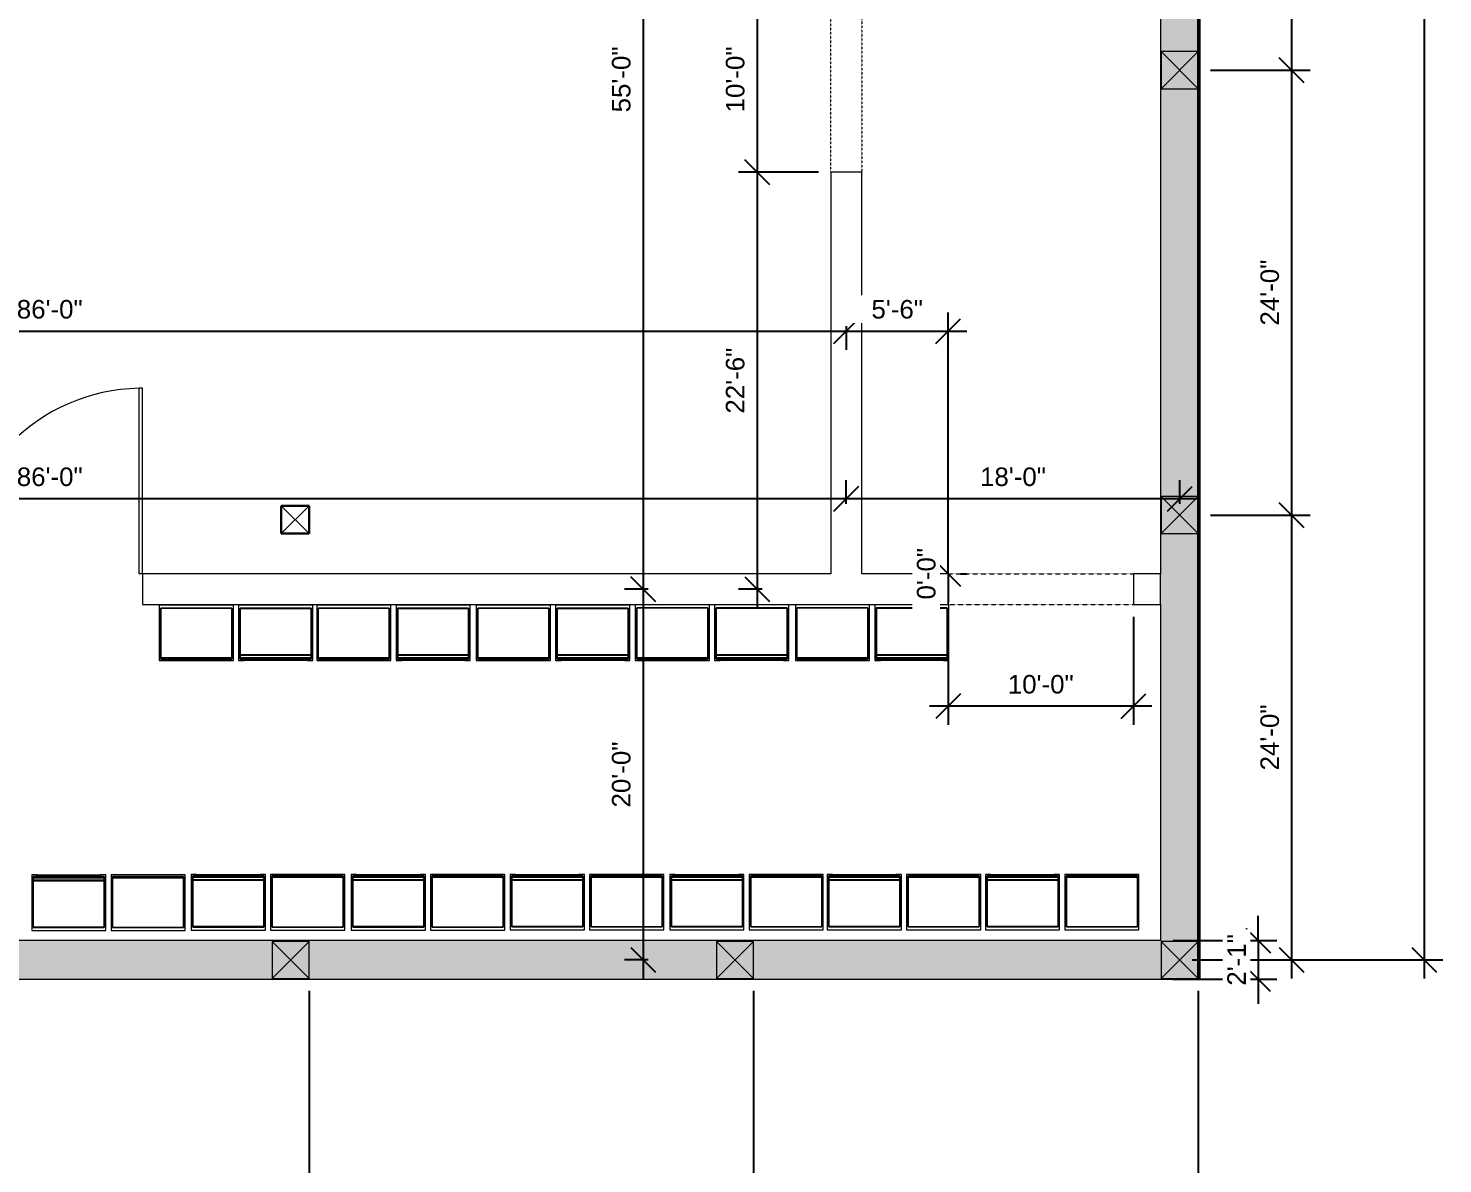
# Model space of a CAD drawing. Header units: inches. Extents: x 1913 to 24953, y -2945 to 1064.
# Drawn here: x 11370 to 12286, y -1563 to -828 of the extents above; entities that cross this region are included whole.
import ezdxf

# ---------------------------------------------------------------- set-up
doc = ezdxf.new("R2010")
doc.units = ezdxf.units.IN
doc.header["$MEASUREMENT"] = 0
doc.linetypes.add('Hidden 1_8_', pattern=[0.1875, 0.125, -0.0625])
for name, color, linetype, lineweight in [('A-ANNO-DIMS', 211, 'Continuous', 9), ('A-COLS', 52, 'Continuous', 9), ('A-DETL-HDLN', 90, 'Hidden 1_8_', 9), ('A-DOOR', 31, 'Continuous', 13), ('A-GENM', 13, 'Continuous', 9), ('A-WALL', 113, 'Continuous', 13), ('A-WALL-PATT', 111, 'Continuous', 50)]:
    doc.layers.add(name, color=color, linetype=linetype, lineweight=lineweight)
doc.styles.add('Arial', font='arial.ttf', dxfattribs={"height": 12})
doc.dimstyles.new('Linear_-_3_32__Arial', dxfattribs={"dimscale": 12, "dimtxt": 12.243113, "dimasz": 1.333333, "dimexe": 1, "dimexo": 0.666667, "dimgap": 0.666667, "dimtad": 1, "dimdec": 5, "dimrnd": 0.03125, "dimzin": 1, "dimdsep": 46, "dimlunit": 4, "dimtxsty": 'Arial', "dimblk1": 'OBLIQUE', "dimblk2": 'OBLIQUE', "dimsah": 1, "dimcen": 0.09, "dimdle": 1, "dimazin": 0, "dimtfac": 1, "dimtdec": 4, "dimtix": 1, "dimtmove": 0, "dimatfit": 3, "dimfxl": 1, "dimtvp": 1, "dimtfill": 1, "dimfrac": 2, "dimtolj": 1, "dimtzin": 0, "dimarcsym": 2})
pattern_1 = [(140, (10185.814, -571.127), (3.213, 36.72335), [3.84, -42.24]), (85, (10185.814, -571.127), (-38.51274, -7.1044), [3.072, -33.792]), (190.451, (10186.08, -568.067), (-35.29956, 29.62024), [3.263, -35.898]), (136.184, (10175.574, -571.127), (8.4752, 54.6425), [5.76, -63.36]), (186.636, (10176.28, -566.573), (-49.8752, 47.854), [4.895, -53.848]), (81.184, (10175.574, -571.127), (-49.8749, 47.8553), [4.608, -50.688]), (111, (10178.134, -566.007), (20.614, 30.56126), [3.84, -42.24]), (56, (10178.134, -566.007), (-37.1283, 12.4577), [3.072, -33.792]), (161.451, (10179.85, -563.46), (-16.5135, 43.02), [3.263, -35.898]), (127.5, (10185.814, -571.127), (-17.04428, 0.6228), [1.69, -31.693, 1.69, -32.614, -33.92]), (127.5, (10185.814, -571.127), (-17.04428, 0.6228), [-67.686, 1.69, -32.23]), (97.5, (10185.814, -571.127), (-20.19387, 13.4694), [1.69, -17.869, 1.69, -30.925, -12.928]), (97.5, (10185.814, -571.127), (-20.19387, 13.4694), [-52.173, 1.69, -11.238]), (57.5, (10185.814, -582.545), (1.15522, 27.33168), [1.69, -11.11, 1.69, -38.246, -52.992]), (57.5, (10185.814, -582.545), (1.15522, 27.33168), [-52.736, 1.69, -51.302]), (47.5, (10185.814, -587.665), (-5.12498, 29.85903), [1.69, -14.95, 1.69, -24.832, -37.632]), (47.5, (10185.814, -587.665), (-5.12498, 29.85903), [-43.162, 1.69, -35.942])]

# ---------------------------------------------------------------- blocks, each defined once
blk = doc.blocks.new('Rectangular Column - 18_ x 18_-395545-FloorPlan')
at = {"layer": 'A-COLS'}
for p, q in [((-9, 9), (-9, 9)), ((9, 9), (9, 9)), ((-9, -9), (-9, -9)), ((9, -9), (9, -9))]:
    blk.add_line(p, q, dxfattribs=at)
at = {"layer": 'A-COLS', "lineweight": 30}
for p, q in [((9, 9), (-9, 9)), ((-9, 9), (-9, -9)), ((9, -9), (9, 9)), ((-9, -9), (9, -9))]:
    blk.add_line(p, q, dxfattribs=at)
blk = doc.blocks.new('Food_cooler_17348 - Food_cooler_17348-428842-FloorPlan')
at = {"layer": 'A-GENM', "lineweight": 20}
for p, q in [((-27.4, 18), (-75.4, 18)), ((-75.4, 18), (-75.4, -18)), ((-74.4, 16.07), (-28.4, 16.07)), ((-74.4, -17), (-74.4, 16.07)), ((-28.4, 16.07), (-28.4, -17)), ((-27.4, -18), (-27.4, 18)), ((24, 18), (-24, 18)), ((-24, 18), (-24, -18)), ((23, 16.07), (-23, 16.07)), ((-23, 16.07), (-23, -17)), ((-23, -17), (-23, 16.07)), ((-23, 16.07), (23, 16.07)), ((-22.75, -17), (-22.75, 15.82)), ((-22.75, 15.82), (22.75, 15.82)), ((22.75, 15.82), (22.75, -17)), ((23, -17), (23, 16.07)), ((23, 16.07), (23, -17)), ((24, -18), (24, 18)), ((-75.4, -18), (-27.4, -18)), ((-28.4, -17), (-74.4, -17)), ((-24, -18), (-20.37, -18)), ((-23, -17), (-22.75, -17)), ((-20.37, -17), (-23, -17)), ((-20.37, -18), (-20.37, -17)), ((23, -17), (20.63, -17)), ((20.63, -17), (20.63, -18)), ((20.63, -18), (24, -18)), ((22.75, -17), (23, -17))]:
    blk.add_line(p, q, dxfattribs=at)
at = {"layer": 'A-GENM'}
for p, q in [((-75.4, 18), (-75.4, 18)), ((-27.4, 18), (-75.4, 18)), ((-75.4, 18), (-75.4, -16)), ((-75.4, 18), (-75.4, 18)), ((-28.4, 16.07), (-74.4, 16.07)), ((-74.4, 16.07), (-74.4, -17)), ((-74.4, 16.07), (-74.4, 16.07)), ((-28.4, -17), (-28.4, 16.07)), ((-28.4, 16.07), (-28.4, 16.07)), ((-27.4, 18), (-27.4, 18)), ((-27.4, -16), (-27.4, 18)), ((-27.4, 18), (-27.4, 18)), ((-24, 18), (-24, 18)), ((24, 18), (-24, 18)), ((-24, 18), (-24, -16)), ((-24, 18), (-24, 18)), ((-23, 16.07), (-23, 16.07)), ((-23, -17), (-23, 16.07)), ((-23, 16.07), (-23, 16.07)), ((-23, 16.07), (23, 16.07)), ((23, 16.07), (-23, 16.07)), ((-23, 16.07), (-23, -17)), ((-23, 16.07), (-23, 16.07)), ((-23, -14.04), (-23, 15.82)), ((-23, 15.82), (-23, 15.82)), ((-23, 15.82), (23, 15.82)), ((-22.75, 15.82), (-22.75, 15.82)), ((22.75, 15.82), (22.75, 15.82)), ((23, 16.07), (23, 16.07)), ((23, 16.07), (23, 16.07)), ((23, 16.07), (23, -17)), ((23, -17), (23, 16.07)), ((23, 16.07), (23, 16.07)), ((23, 15.82), (23, 15.82)), ((23, 15.82), (23, -14.04)), ((24, 18), (24, 18)), ((24, -16), (24, 18)), ((24, 18), (24, 18)), ((-75.4, -16), (-27.4, -16)), ((-75.4, -16), (-75.4, -16)), ((-75.4, -18), (-75.4, -18)), ((-74.4, -17), (-28.4, -17)), ((-74.4, -17), (-74.4, -17)), ((-28.4, -17), (-28.4, -17)), ((-27.4, -16), (-27.4, -16)), ((-27.4, -18), (-27.4, -18)), ((-24, -16), (24, -16)), ((-24, -16), (-24, -16)), ((-24, -18), (-24, -18)), ((-23, -14.54), (-23, -14.04)), ((-23, -14.04), (-23, -14.04)), ((-23, -14.04), (23, -14.04)), ((-23, -14.04), (23, -14.04)), ((-23, -14.54), (-23, -14.54)), ((-23, -14.54), (-23, -14.54)), ((-23, -14.54), (23, -14.54)), ((-23, -14.54), (23, -14.54)), ((-23, -17), (-23, -17)), ((-23, -17), (-23, -17)), ((23, -17), (-23, -17)), ((-23, -17), (23, -17)), ((-23, -17), (-23, -17)), ((-22.75, -17), (-22.75, -17)), ((-20.37, -17), (-20.37, -18)), ((-20.37, -17), (-20.37, -17)), ((-20.37, -17), (20.63, -17)), ((20.63, -18), (-20.37, -18)), ((-20.37, -18), (-20.37, -18)), ((20.63, -18), (20.63, -17)), ((20.63, -17), (20.63, -17)), ((20.63, -18), (20.63, -18)), ((22.75, -17), (22.75, -17)), ((23, -14.04), (23, -14.04)), ((23, -14.04), (23, -14.54)), ((23, -14.54), (23, -14.54)), ((23, -14.54), (23, -14.54)), ((23, -17), (23, -17)), ((23, -17), (23, -17)), ((23, -17), (23, -17)), ((24, -16), (24, -16)), ((24, -18), (24, -18))]:
    blk.add_line(p, q, dxfattribs=at)
blk = doc.blocks.new('Single-Flush - 10__ x10_-431337-FloorPlan')
at = {"layer": 'A-DOOR', "lineweight": 20}
for p, q in [((58, 10), (58, 130.05)), ((60, 130.05), (58, 130.05)), ((60, 10), (60, 130.05)), ((60, 10), (58, 10))]:
    blk.add_line(p, q, dxfattribs=at)
at = {"layer": 'A-DOOR', "lineweight": 9}
blk.add_arc((60, 10), 120.07, 90.95444, 180, dxfattribs=at)
blk = doc.blocks.new('_Oblique')
at = {"color": 0, "linetype": 'ByBlock', "lineweight": -2}
blk.add_line((-0.5, -0.5), (0.5, 0.5), dxfattribs=at)
blk = doc.blocks.new('*D204')
at = {"layer": 'A-ANNO-DIMS', "color": 0, "lineweight": -2, "transparency": 16777216}
for p, q in [((11767.88, -519.53), (11767.88, -1203.53)), ((11893.35, -531.53), (11755.88, -531.53)), ((11771.19, -1191.53), (11755.88, -1191.53))]:
    blk.add_line(p, q, dxfattribs=at)
at = {"layer": 'Defpoints', "color": 0, "transparency": 16777216}
for p in [(11901.35, -531.53), (11767.88, -1191.53), (11779.19, -1191.53)]:
    blk.add_point(p, dxfattribs=at)
at = {"layer": 'A-ANNO-DIMS', "color": 0, "lineweight": -2, "transparency": 16777216, "xscale": 16, "yscale": 16, "zscale": 16}
for p, rotation in [((11767.88, -531.53), 90), ((11767.88, -1191.53), 270)]:
    blk.add_blockref('_Oblique', p, dxfattribs=dict(at, rotation=rotation))
at = {"layer": 'A-ANNO-DIMS', "color": 0, "lineweight": 0, "transparency": 16777216, "insert": (11753.75, -861.53), "char_height": 12, "width": 62.3834, "attachment_point": 5, "rotation": 90, "style": 'Arial', "bg_fill": 3, "box_fill_scale": 1.25, "bg_fill_color": 256, "bg_fill_true_color": 13158600, "bg_fill_transparency": 0}
blk.add_mtext('\\A1;55\'-0"', dxfattribs=at)
blk = doc.blocks.new('*D205')
at = {"layer": 'A-ANNO-DIMS', "color": 0, "lineweight": -2, "transparency": 16777216}
for p, q in [((11767.88, -1179.53), (11767.88, -1443.53)), ((11771.19, -1191.53), (11755.88, -1191.53)), ((11771.19, -1431.53), (11755.88, -1431.53))]:
    blk.add_line(p, q, dxfattribs=at)
at = {"layer": 'Defpoints', "color": 0, "transparency": 16777216}
for p in [(11779.19, -1191.53), (11767.88, -1431.53), (11779.19, -1431.53)]:
    blk.add_point(p, dxfattribs=at)
at = {"layer": 'A-ANNO-DIMS', "color": 0, "lineweight": -2, "transparency": 16777216, "xscale": 16, "yscale": 16, "zscale": 16}
for p, rotation in [((11767.88, -1191.53), 90), ((11767.88, -1431.53), 270)]:
    blk.add_blockref('_Oblique', p, dxfattribs=dict(at, rotation=rotation))
at = {"layer": 'A-ANNO-DIMS', "color": 0, "lineweight": 0, "transparency": 16777216, "insert": (11753.75, -1311.53), "char_height": 12, "width": 62.3834, "attachment_point": 5, "rotation": 90, "style": 'Arial', "bg_fill": 3, "box_fill_scale": 1.25, "bg_fill_color": 256, "bg_fill_true_color": 13158600, "bg_fill_transparency": 0}
blk.add_mtext('\\A1;20\'-0"', dxfattribs=at)
blk = doc.blocks.new('*D206')
at = {"layer": 'A-ANNO-DIMS', "color": 0, "lineweight": -2, "transparency": 16777216}
for p, q in [((12273.85, 308.47), (12273.85, -1443.53)), ((12104.92, 296.47), (12285.85, 296.47)), ((12123.46, -1431.53), (12285.85, -1431.53))]:
    blk.add_line(p, q, dxfattribs=at)
at = {"layer": 'Defpoints', "color": 0, "transparency": 16777216}
for p in [(12096.92, 296.47), (12115.46, -1431.53), (12273.85, -1431.53)]:
    blk.add_point(p, dxfattribs=at)
at = {"layer": 'A-ANNO-DIMS', "color": 0, "lineweight": -2, "transparency": 16777216, "xscale": 16, "yscale": 16, "zscale": 16}
for p, rotation in [((12273.85, 296.47), 90), ((12273.85, -1431.53), 270)]:
    blk.add_blockref('_Oblique', p, dxfattribs=dict(at, rotation=rotation))
at = {"layer": 'A-ANNO-DIMS', "color": 0, "lineweight": 0, "transparency": 16777216, "insert": (12259.72, -567.53), "char_height": 12, "width": 73.4587, "attachment_point": 5, "rotation": 90, "style": 'Arial', "bg_fill": 3, "box_fill_scale": 1.25, "bg_fill_color": 256, "bg_fill_true_color": 13158600, "bg_fill_transparency": 0}
blk.add_mtext('\\A1;144\'-0"', dxfattribs=at)
blk = doc.blocks.new('*D229')
at = {"layer": 'A-ANNO-DIMS', "color": 0, "lineweight": -2, "transparency": 16777216}
for p, q in [((11841.67, -789.53), (11841.67, -933.53)), ((11881.46, -801.53), (11829.67, -801.53)), ((11881.46, -921.53), (11829.67, -921.53))]:
    blk.add_line(p, q, dxfattribs=at)
at = {"layer": 'Defpoints', "color": 0, "transparency": 16777216}
for p in [(11889.46, -801.53), (11841.67, -921.53), (11889.46, -921.53)]:
    blk.add_point(p, dxfattribs=at)
at = {"layer": 'A-ANNO-DIMS', "color": 0, "lineweight": -2, "transparency": 16777216, "xscale": 16, "yscale": 16, "zscale": 16}
for p, rotation in [((11841.67, -801.53), 90), ((11841.67, -921.53), 270)]:
    blk.add_blockref('_Oblique', p, dxfattribs=dict(at, rotation=rotation))
at = {"layer": 'A-ANNO-DIMS', "color": 0, "lineweight": 0, "transparency": 16777216, "insert": (11827.55, -861.53), "char_height": 12, "width": 62.3834, "attachment_point": 5, "rotation": 90, "style": 'Arial', "bg_fill": 3, "box_fill_scale": 1.25, "bg_fill_color": 256, "bg_fill_true_color": 13158600, "bg_fill_transparency": 0}
blk.add_mtext('\\A1;10\'-0"', dxfattribs=at)
blk = doc.blocks.new('*D230')
at = {"layer": 'A-ANNO-DIMS', "color": 0, "lineweight": -2, "transparency": 16777216}
for p, q in [((11841.67, -909.53), (11841.67, -1203.53)), ((11881.46, -921.53), (11829.67, -921.53)), ((11844.99, -1191.53), (11829.67, -1191.53))]:
    blk.add_line(p, q, dxfattribs=at)
at = {"layer": 'Defpoints', "color": 0, "transparency": 16777216}
for p in [(11889.46, -921.53), (11841.67, -1191.53), (11852.99, -1191.53)]:
    blk.add_point(p, dxfattribs=at)
at = {"layer": 'A-ANNO-DIMS', "color": 0, "lineweight": -2, "transparency": 16777216, "xscale": 16, "yscale": 16, "zscale": 16}
for p, rotation in [((11841.67, -921.53), 90), ((11841.67, -1191.53), 270)]:
    blk.add_blockref('_Oblique', p, dxfattribs=dict(at, rotation=rotation))
at = {"layer": 'A-ANNO-DIMS', "color": 0, "lineweight": 0, "transparency": 16777216, "insert": (11827.55, -1056.53), "char_height": 12, "width": 62.3834, "attachment_point": 5, "rotation": 90, "style": 'Arial', "bg_fill": 3, "box_fill_scale": 1.25, "bg_fill_color": 256, "bg_fill_true_color": 13158600, "bg_fill_transparency": 0}
blk.add_mtext('\\A1;22\'-6"', dxfattribs=at)
blk = doc.blocks.new('*D239')
at = {"layer": 'A-ANNO-DIMS', "color": 0, "lineweight": -2, "transparency": 16777216}
for p, q in [((10867.46, -1136.28), (10867.46, -1120.96)), ((11899.46, -1136.28), (11899.46, -1120.96)), ((11911.46, -1132.96), (10855.46, -1132.96))]:
    blk.add_line(p, q, dxfattribs=at)
at = {"layer": 'Defpoints', "color": 0, "transparency": 16777216}
for p in [(10867.46, -1132.96), (10867.46, -1144.28), (11899.46, -1144.28)]:
    blk.add_point(p, dxfattribs=at)
at = {"layer": 'A-ANNO-DIMS', "color": 0, "lineweight": -2, "transparency": 16777216, "xscale": 16, "yscale": 16, "zscale": 16, "rotation": 180}
blk.add_blockref('_Oblique', (10867.46, -1132.96), dxfattribs=at)
at = {"layer": 'A-ANNO-DIMS', "color": 0, "lineweight": -2, "transparency": 16777216, "xscale": 16, "yscale": 16, "zscale": 16}
blk.add_blockref('_Oblique', (11899.46, -1132.96), dxfattribs=at)
at = {"layer": 'A-ANNO-DIMS', "color": 0, "lineweight": 0, "transparency": 16777216, "insert": (11383.46, -1118.84), "char_height": 12, "width": 62.3834, "attachment_point": 5, "style": 'Arial', "bg_fill": 3, "box_fill_scale": 1.25, "bg_fill_color": 256, "bg_fill_true_color": 13158600, "bg_fill_transparency": 0}
blk.add_mtext('\\A1;86\'-0"', dxfattribs=at)
blk = doc.blocks.new('*D248')
at = {"layer": 'A-ANNO-DIMS', "color": 0, "lineweight": -2, "transparency": 16777216}
for p, q in [((12187.97, -555.53), (12187.97, -867.53)), ((12135.46, -567.53), (12199.97, -567.53)), ((12135.46, -855.53), (12199.97, -855.53))]:
    blk.add_line(p, q, dxfattribs=at)
at = {"layer": 'Defpoints', "color": 0, "transparency": 16777216}
for p in [(12127.46, -567.53), (12127.46, -855.53), (12187.97, -855.53)]:
    blk.add_point(p, dxfattribs=at)
at = {"layer": 'A-ANNO-DIMS', "color": 0, "lineweight": -2, "transparency": 16777216, "xscale": 16, "yscale": 16, "zscale": 16}
for p, rotation in [((12187.97, -567.53), 90), ((12187.97, -855.53), 270)]:
    blk.add_blockref('_Oblique', p, dxfattribs=dict(at, rotation=rotation))
at = {"layer": 'A-ANNO-DIMS', "color": 0, "lineweight": 0, "transparency": 16777216, "insert": (12173.85, -711.53), "char_height": 12, "width": 62.3834, "attachment_point": 5, "rotation": 90, "style": 'Arial', "bg_fill": 3, "box_fill_scale": 1.25, "bg_fill_color": 256, "bg_fill_true_color": 13158600, "bg_fill_transparency": 0}
blk.add_mtext('\\A1;24\'-0"', dxfattribs=at)
blk = doc.blocks.new('*D249')
at = {"layer": 'A-ANNO-DIMS', "color": 0, "lineweight": -2, "transparency": 16777216}
for p, q in [((12187.97, -843.53), (12187.97, -1155.53)), ((12135.46, -855.53), (12199.97, -855.53)), ((12135.46, -1143.53), (12199.97, -1143.53))]:
    blk.add_line(p, q, dxfattribs=at)
at = {"layer": 'Defpoints', "color": 0, "transparency": 16777216}
for p in [(12127.46, -855.53), (12127.46, -1143.53), (12187.97, -1143.53)]:
    blk.add_point(p, dxfattribs=at)
at = {"layer": 'A-ANNO-DIMS', "color": 0, "lineweight": -2, "transparency": 16777216, "xscale": 16, "yscale": 16, "zscale": 16}
for p, rotation in [((12187.97, -855.53), 90), ((12187.97, -1143.53), 270)]:
    blk.add_blockref('_Oblique', p, dxfattribs=dict(at, rotation=rotation))
at = {"layer": 'A-ANNO-DIMS', "color": 0, "lineweight": 0, "transparency": 16777216, "insert": (12173.85, -999.53), "char_height": 12, "width": 62.3834, "attachment_point": 5, "rotation": 90, "style": 'Arial', "bg_fill": 3, "box_fill_scale": 1.25, "bg_fill_color": 256, "bg_fill_true_color": 13158600, "bg_fill_transparency": 0}
blk.add_mtext('\\A1;24\'-0"', dxfattribs=at)
blk = doc.blocks.new('*D250')
at = {"layer": 'A-ANNO-DIMS', "color": 0, "lineweight": -2, "transparency": 16777216}
for p, q in [((12187.97, -1131.53), (12187.97, -1443.53)), ((12135.46, -1143.53), (12199.97, -1143.53)), ((12135.46, -1431.53), (12199.97, -1431.53))]:
    blk.add_line(p, q, dxfattribs=at)
at = {"layer": 'Defpoints', "color": 0, "transparency": 16777216}
for p in [(12127.46, -1143.53), (12127.46, -1431.53), (12187.97, -1431.53)]:
    blk.add_point(p, dxfattribs=at)
at = {"layer": 'A-ANNO-DIMS', "color": 0, "lineweight": -2, "transparency": 16777216, "xscale": 16, "yscale": 16, "zscale": 16}
for p, rotation in [((12187.97, -1143.53), 90), ((12187.97, -1431.53), 270)]:
    blk.add_blockref('_Oblique', p, dxfattribs=dict(at, rotation=rotation))
at = {"layer": 'A-ANNO-DIMS', "color": 0, "lineweight": 0, "transparency": 16777216, "insert": (12173.85, -1287.53), "char_height": 12, "width": 62.3834, "attachment_point": 5, "rotation": 90, "style": 'Arial', "bg_fill": 3, "box_fill_scale": 1.25, "bg_fill_color": 256, "bg_fill_true_color": 13158600, "bg_fill_transparency": 0}
blk.add_mtext('\\A1;24\'-0"', dxfattribs=at)
blk = doc.blocks.new('*D274')
at = {"layer": 'A-ANNO-DIMS', "color": 0, "lineweight": -2, "transparency": 16777216}
for p, q in [((11263.46, -1451.53), (11263.46, -1636.27)), ((11551.46, -1451.53), (11551.46, -1636.27)), ((11251.46, -1624.27), (11563.46, -1624.27))]:
    blk.add_line(p, q, dxfattribs=at)
at = {"layer": 'Defpoints', "color": 0, "transparency": 16777216}
for p in [(11263.46, -1443.53), (11551.46, -1443.53), (11551.46, -1624.27)]:
    blk.add_point(p, dxfattribs=at)
at = {"layer": 'A-ANNO-DIMS', "color": 0, "lineweight": -2, "transparency": 16777216, "xscale": 16, "yscale": 16, "zscale": 16, "rotation": 180}
blk.add_blockref('_Oblique', (11263.46, -1624.27), dxfattribs=at)
at = {"layer": 'A-ANNO-DIMS', "color": 0, "lineweight": -2, "transparency": 16777216, "xscale": 16, "yscale": 16, "zscale": 16}
blk.add_blockref('_Oblique', (11551.46, -1624.27), dxfattribs=at)
at = {"layer": 'A-ANNO-DIMS', "color": 0, "lineweight": 0, "transparency": 16777216, "insert": (11407.46, -1610.14), "char_height": 12, "width": 62.3834, "attachment_point": 5, "style": 'Arial', "bg_fill": 3, "box_fill_scale": 1.25, "bg_fill_color": 256, "bg_fill_true_color": 13158600, "bg_fill_transparency": 0}
blk.add_mtext('\\A1;24\'-0"', dxfattribs=at)
blk = doc.blocks.new('*D275')
at = {"layer": 'A-ANNO-DIMS', "color": 0, "lineweight": -2, "transparency": 16777216}
for p, q in [((11551.46, -1451.53), (11551.46, -1636.27)), ((11839.46, -1451.53), (11839.46, -1636.27)), ((11539.46, -1624.27), (11851.46, -1624.27))]:
    blk.add_line(p, q, dxfattribs=at)
at = {"layer": 'Defpoints', "color": 0, "transparency": 16777216}
for p in [(11551.46, -1443.53), (11839.46, -1443.53), (11839.46, -1624.27)]:
    blk.add_point(p, dxfattribs=at)
at = {"layer": 'A-ANNO-DIMS', "color": 0, "lineweight": -2, "transparency": 16777216, "xscale": 16, "yscale": 16, "zscale": 16, "rotation": 180}
blk.add_blockref('_Oblique', (11551.46, -1624.27), dxfattribs=at)
at = {"layer": 'A-ANNO-DIMS', "color": 0, "lineweight": -2, "transparency": 16777216, "xscale": 16, "yscale": 16, "zscale": 16}
blk.add_blockref('_Oblique', (11839.46, -1624.27), dxfattribs=at)
at = {"layer": 'A-ANNO-DIMS', "color": 0, "lineweight": 0, "transparency": 16777216, "insert": (11695.46, -1610.14), "char_height": 12, "width": 62.3834, "attachment_point": 5, "style": 'Arial', "bg_fill": 3, "box_fill_scale": 1.25, "bg_fill_color": 256, "bg_fill_true_color": 13158600, "bg_fill_transparency": 0}
blk.add_mtext('\\A1;24\'-0"', dxfattribs=at)
blk = doc.blocks.new('*D276')
at = {"layer": 'A-ANNO-DIMS', "color": 0, "lineweight": -2, "transparency": 16777216}
for p, q in [((11839.46, -1451.53), (11839.46, -1636.27)), ((12127.46, -1451.53), (12127.46, -1636.27)), ((11827.46, -1624.27), (12139.46, -1624.27))]:
    blk.add_line(p, q, dxfattribs=at)
at = {"layer": 'Defpoints', "color": 0, "transparency": 16777216}
for p in [(11839.46, -1443.53), (12127.46, -1443.53), (12127.46, -1624.27)]:
    blk.add_point(p, dxfattribs=at)
at = {"layer": 'A-ANNO-DIMS', "color": 0, "lineweight": -2, "transparency": 16777216, "xscale": 16, "yscale": 16, "zscale": 16, "rotation": 180}
blk.add_blockref('_Oblique', (11839.46, -1624.27), dxfattribs=at)
at = {"layer": 'A-ANNO-DIMS', "color": 0, "lineweight": -2, "transparency": 16777216, "xscale": 16, "yscale": 16, "zscale": 16}
blk.add_blockref('_Oblique', (12127.46, -1624.27), dxfattribs=at)
at = {"layer": 'A-ANNO-DIMS', "color": 0, "lineweight": 0, "transparency": 16777216, "insert": (11983.46, -1610.14), "char_height": 12, "width": 62.3834, "attachment_point": 5, "style": 'Arial', "bg_fill": 3, "box_fill_scale": 1.25, "bg_fill_color": 256, "bg_fill_true_color": 13158600, "bg_fill_transparency": 0}
blk.add_mtext('\\A1;24\'-0"', dxfattribs=at)
blk = doc.blocks.new('*D277')
at = {"layer": 'A-ANNO-DIMS', "color": 0, "lineweight": -2, "transparency": 16777216}
for p, q in [((11899.46, -1136.28), (11899.46, -1120.96)), ((12115.46, -1136.28), (12115.46, -1120.96)), ((12127.46, -1132.96), (11887.46, -1132.96))]:
    blk.add_line(p, q, dxfattribs=at)
at = {"layer": 'Defpoints', "color": 0, "transparency": 16777216}
for p in [(11899.46, -1132.96), (11899.46, -1144.28), (12115.46, -1144.28)]:
    blk.add_point(p, dxfattribs=at)
at = {"layer": 'A-ANNO-DIMS', "color": 0, "lineweight": -2, "transparency": 16777216, "xscale": 16, "yscale": 16, "zscale": 16, "rotation": 180}
blk.add_blockref('_Oblique', (11899.46, -1132.96), dxfattribs=at)
at = {"layer": 'A-ANNO-DIMS', "color": 0, "lineweight": -2, "transparency": 16777216, "xscale": 16, "yscale": 16, "zscale": 16}
blk.add_blockref('_Oblique', (12115.46, -1132.96), dxfattribs=at)
at = {"layer": 'A-ANNO-DIMS', "color": 0, "lineweight": 0, "transparency": 16777216, "insert": (12007.46, -1118.84), "char_height": 12, "width": 62.3834, "attachment_point": 5, "style": 'Arial', "bg_fill": 3, "box_fill_scale": 1.25, "bg_fill_color": 256, "bg_fill_true_color": 13158600, "bg_fill_transparency": 0}
blk.add_mtext('\\A1;18\'-0"', dxfattribs=at)
blk = doc.blocks.new('*D278')
at = {"layer": 'A-ANNO-DIMS', "color": 0, "lineweight": -2, "transparency": 16777216}
for p, q in [((10855.46, -1024.52), (11911.46, -1024.52)), ((10867.46, -1021.21), (10867.46, -1036.52)), ((11899.46, -1021.21), (11899.46, -1036.52))]:
    blk.add_line(p, q, dxfattribs=at)
at = {"layer": 'Defpoints', "color": 0, "transparency": 16777216}
for p in [(10867.46, -1013.21), (11899.46, -1013.21), (11899.46, -1024.52)]:
    blk.add_point(p, dxfattribs=at)
at = {"layer": 'A-ANNO-DIMS', "color": 0, "lineweight": -2, "transparency": 16777216, "xscale": 16, "yscale": 16, "zscale": 16, "rotation": 180}
blk.add_blockref('_Oblique', (10867.46, -1024.52), dxfattribs=at)
at = {"layer": 'A-ANNO-DIMS', "color": 0, "lineweight": -2, "transparency": 16777216, "xscale": 16, "yscale": 16, "zscale": 16}
blk.add_blockref('_Oblique', (11899.46, -1024.52), dxfattribs=at)
at = {"layer": 'A-ANNO-DIMS', "color": 0, "lineweight": 0, "transparency": 16777216, "insert": (11383.46, -1010.4), "char_height": 12, "width": 62.3834, "attachment_point": 5, "style": 'Arial', "bg_fill": 3, "box_fill_scale": 1.25, "bg_fill_color": 256, "bg_fill_true_color": 13158600, "bg_fill_transparency": 0}
blk.add_mtext('\\A1;86\'-0"', dxfattribs=at)
blk = doc.blocks.new('*D279')
at = {"layer": 'A-ANNO-DIMS', "color": 0, "lineweight": -2, "transparency": 16777216}
for p, q in [((11965.46, -1173.53), (11965.46, -1012.52)), ((11887.46, -1024.52), (11977.46, -1024.52)), ((11899.46, -1021.21), (11899.46, -1036.52))]:
    blk.add_line(p, q, dxfattribs=at)
at = {"layer": 'Defpoints', "color": 0, "transparency": 16777216}
for p in [(11965.46, -1024.52), (11965.46, -1181.53)]:
    blk.add_point(p, dxfattribs=at)
at = {"layer": 'A-ANNO-DIMS', "color": 0, "lineweight": -2, "transparency": 16777216, "xscale": 16, "yscale": 16, "zscale": 16, "rotation": 180}
blk.add_blockref('_Oblique', (11899.46, -1024.52), dxfattribs=at)
at = {"layer": 'A-ANNO-DIMS', "color": 0, "lineweight": -2, "transparency": 16777216, "xscale": 16, "yscale": 16, "zscale": 16}
blk.add_blockref('_Oblique', (11965.46, -1024.52), dxfattribs=at)
at = {"layer": 'A-ANNO-DIMS', "color": 0, "lineweight": 0, "transparency": 16777216, "insert": (11932.46, -1010.4), "char_height": 12, "width": 51.3081, "attachment_point": 5, "style": 'Arial', "bg_fill": 3, "box_fill_scale": 1.25, "bg_fill_color": 256, "bg_fill_true_color": 13158600, "bg_fill_transparency": 0}
blk.add_mtext('\\A1;5\'-6"', dxfattribs=at)
at = {"layer": 'Defpoints', "color": 0, "transparency": 16777216}
blk.add_point((11899.46, -1013.21), dxfattribs=at)
blk = doc.blocks.new('*D280')
at = {"layer": 'A-ANNO-DIMS', "color": 0, "lineweight": -2, "transparency": 16777216}
for p, q in [((11965.46, -1181.53), (11965.46, -1165.53)), ((11965.46, -1181.53), (11965.46, -1197.53)), ((11973.46, -1181.53), (11977.46, -1181.53)), ((11973.46, -1181.53), (11977.46, -1181.53))]:
    blk.add_line(p, q, dxfattribs=at)
at = {"layer": 'Defpoints', "color": 0, "transparency": 16777216}
blk.add_point((11965.46, -1181.53), dxfattribs=at)
blk.add_point((11965.46, -1181.53), dxfattribs=at)
blk.add_point((11965.46, -1181.53), dxfattribs=at)
at = {"layer": 'A-ANNO-DIMS', "color": 0, "lineweight": -2, "transparency": 16777216, "xscale": 16, "yscale": 16, "zscale": 16}
for rotation in [90, 270]:
    blk.add_blockref('_Oblique', (11965.46, -1181.53), dxfattribs=dict(at, rotation=rotation))
at = {"layer": 'A-ANNO-DIMS', "color": 0, "lineweight": 0, "transparency": 16777216, "insert": (11951.33, -1181.53), "char_height": 12, "width": 51.3081, "attachment_point": 5, "rotation": 90, "style": 'Arial', "bg_fill": 3, "box_fill_scale": 1.25, "bg_fill_color": 256, "bg_fill_true_color": 13158600, "bg_fill_transparency": 0}
blk.add_mtext('\\A1;0\'-0"', dxfattribs=at)
blk = doc.blocks.new('*D284')
at = {"layer": 'A-ANNO-DIMS', "color": 0, "lineweight": -2, "transparency": 16777216}
for p, q in [((11965.46, -1209.53), (11965.46, -1279.3)), ((12085.46, -1209.53), (12085.46, -1279.3)), ((12097.46, -1267.3), (11953.46, -1267.3))]:
    blk.add_line(p, q, dxfattribs=at)
at = {"layer": 'Defpoints', "color": 0, "transparency": 16777216}
for p in [(11965.46, -1201.53), (12085.46, -1201.53), (11965.46, -1267.3)]:
    blk.add_point(p, dxfattribs=at)
at = {"layer": 'A-ANNO-DIMS', "color": 0, "lineweight": -2, "transparency": 16777216, "xscale": 16, "yscale": 16, "zscale": 16, "rotation": 180}
blk.add_blockref('_Oblique', (11965.46, -1267.3), dxfattribs=at)
at = {"layer": 'A-ANNO-DIMS', "color": 0, "lineweight": -2, "transparency": 16777216, "xscale": 16, "yscale": 16, "zscale": 16}
blk.add_blockref('_Oblique', (12085.46, -1267.3), dxfattribs=at)
at = {"layer": 'A-ANNO-DIMS', "color": 0, "lineweight": 0, "transparency": 16777216, "insert": (12025.46, -1253.17), "char_height": 12, "width": 62.3834, "attachment_point": 5, "style": 'Arial', "bg_fill": 3, "box_fill_scale": 1.25, "bg_fill_color": 256, "bg_fill_true_color": 13158600, "bg_fill_transparency": 0}
blk.add_mtext('\\A1;10\'-0"', dxfattribs=at)
blk = doc.blocks.new('*D293')
at = {"layer": 'A-ANNO-DIMS', "color": 0, "lineweight": -2, "transparency": 16777216}
for p, q in [((12166.33, -1419.03), (12166.33, -1403.03)), ((12110.96, -1419.03), (12178.33, -1419.03)), ((12166.33, -1419.03), (12166.33, -1444.03)), ((12110.96, -1444.03), (12178.33, -1444.03)), ((12166.33, -1444.03), (12166.33, -1460.03))]:
    blk.add_line(p, q, dxfattribs=at)
at = {"layer": 'Defpoints', "color": 0, "transparency": 16777216}
for p in [(12102.96, -1419.03), (12102.96, -1444.03), (12166.33, -1444.03)]:
    blk.add_point(p, dxfattribs=at)
at = {"layer": 'A-ANNO-DIMS', "color": 0, "lineweight": -2, "transparency": 16777216, "xscale": 16, "yscale": 16, "zscale": 16}
for p, rotation in [((12166.33, -1419.03), 270), ((12166.33, -1444.03), 90)]:
    blk.add_blockref('_Oblique', p, dxfattribs=dict(at, rotation=rotation))
at = {"layer": 'A-ANNO-DIMS', "color": 0, "lineweight": 0, "transparency": 16777216, "insert": (12152.31, -1431.53), "char_height": 12, "attachment_point": 5, "rotation": 90, "style": 'Arial', "bg_fill": 3, "box_fill_scale": 1.25, "bg_fill_color": 256, "bg_fill_true_color": 13158600, "bg_fill_transparency": 0}
blk.add_mtext('\\A1;2\'-1"', dxfattribs=at)

msp = doc.modelspace()

# ---------------------------------------------------------------- hatches: boundary and pattern name
at = {"layer": 'A-WALL-PATT', "lineweight": 0}
h = msp.add_hatch(dxfattribs=at)
h.set_pattern_fill('FP_1', color=256, angle=90, style=0, pattern_type=2)
h.set_pattern_definition(pattern_1)
h.paths.add_polyline_path([(12102.961831, 308.974416), (12127.961831, 308.974416), (12127.961831, -1444.025584), (12102.961831, -1444.025584), (12102.961831, -1419.025584), (12102.961831, -1201.525584), (12102.961831, -1181.525584), (12102.961831, 283.974416)], flags=0)
h = msp.add_hatch(dxfattribs=at)
h.set_pattern_fill('FP_1', color=256, angle=90, style=0, pattern_type=2)
h.set_pattern_definition(pattern_1)
h.paths.add_polyline_path([(12102.961831, -1419.025584), (12102.961831, -1444.025584), (9798.961831, -1444.025584), (9798.961831, -1419.025584), (9823.961831, -1419.025584), (9938.461831, -1419.025584), (9948.461831, -1419.025584), (10082.461831, -1419.025584), (10092.461831, -1419.025584), (10370.461831, -1419.025584), (10380.461831, -1419.025584), (10502.461831, -1419.025584), (10512.461831, -1419.025584), (10634.461831, -1419.025584), (10644.461831, -1419.025584)], flags=0)

# ---------------------------------------------------------------- linework, layer by layer
at = {"layer": 'A-COLS', "lineweight": 0}
for p, q in [((12127.461831, -843.525584), (12103.461831, -843.525584)), ((12103.461831, -843.525584), (12103.461831, -867.525584)), ((12127.461831, -867.525584), (12127.461831, -843.525584)), ((12103.461831, -867.525584), (12127.461831, -867.525584)), ((12127.461831, -1131.525584), (12103.461831, -1131.525584)), ((12103.461831, -1131.525584), (12103.461831, -1155.525584)), ((12127.461831, -1155.525584), (12127.461831, -1131.525584)), ((12103.461831, -1155.525584), (12127.461831, -1155.525584)), ((11527.461831, -1419.525584), (11527.461831, -1443.525584)), ((11551.461831, -1419.525584), (11527.461831, -1419.525584)), ((11551.461831, -1443.525584), (11551.461831, -1419.525584)), ((11815.461831, -1419.525584), (11815.461831, -1443.525584)), ((11839.461831, -1419.525584), (11815.461831, -1419.525584)), ((11839.461831, -1443.525584), (11839.461831, -1419.525584)), ((12127.461831, -1419.525584), (12103.461831, -1419.525584)), ((12103.461831, -1419.525584), (12103.461831, -1443.525584)), ((12127.461831, -1443.525584), (12127.461831, -1419.525584)), ((11527.461831, -1443.525584), (11551.461831, -1443.525584)), ((11815.461831, -1443.525584), (11839.461831, -1443.525584)), ((12103.461831, -1443.525584), (12127.461831, -1443.525584))]:
    msp.add_line(p, q, dxfattribs=at)
at = {"layer": 'A-DETL-HDLN', "lineweight": 0, "ltscale": 0.3}
for p, q in [((11889.461831, -921.525584), (11889.461831, -801.525584)), ((11909.461831, -801.525584), (11909.461831, -921.525584))]:
    msp.add_line(p, q, dxfattribs=at)
at = {"layer": 'A-DETL-HDLN', "lineweight": 0}
for p, q in [((11909.461831, -921.525584), (11889.461831, -921.525584)), ((11965.91473, -1201.747755), (11965.91473, -1181.525584)), ((11965.91473, -1181.525584), (12085.461831, -1181.525584)), ((12085.461831, -1181.525584), (12085.461831, -1201.747755)), ((12085.461831, -1201.747755), (11965.91473, -1201.747755))]:
    msp.add_line(p, q, dxfattribs=at)
at = {"layer": 'A-WALL', "lineweight": 50}
msp.add_line((12127.961831, -1444.025584), (12127.961831, 1064.474416), dxfattribs=at)
at = {"layer": 'A-WALL', "lineweight": 0}
for p, q in [((12102.961831, 283.974416), (12102.961831, -1181.525584)), ((11909.461831, -921.525584), (11889.461831, -921.525584)), ((11889.461831, -921.525584), (11889.461831, -1181.525584)), ((11909.461831, -1181.525584), (11909.461831, -921.525584)), ((11889.461831, -1181.525584), (11443.461831, -1181.525584)), ((11443.461831, -1181.525584), (11443.461831, -1201.525584)), ((11965.461831, -1181.525584), (11909.461831, -1181.525584)), ((11965.461831, -1201.525584), (11965.461831, -1181.525584)), ((12102.961831, -1181.525584), (12085.461831, -1181.525584)), ((12085.461831, -1181.525584), (12085.461831, -1201.525584)), ((12102.961831, -1201.525584), (12102.961831, -1181.525584)), ((11443.461831, -1201.525584), (11965.461831, -1201.525584)), ((12085.461831, -1201.525584), (12102.961831, -1201.525584)), ((12102.961831, -1201.525584), (12102.961831, -1419.025584)), ((12102.961831, -1419.025584), (10644.461831, -1419.025584)), ((9798.961831, -1444.025584), (12127.961831, -1444.025584))]:
    msp.add_line(p, q, dxfattribs=at)

# ---------------------------------------------------------------- block references
at = {"layer": 'A-COLS', "lineweight": 0, "rotation": 270.0000000000002}
msp.add_blockref('Rectangular Column - 18_ x 18_-395545-FloorPlan', (11542.461831, -1146.525584), dxfattribs=at)
at = {"layer": 'A-DOOR', "lineweight": 0}
msp.add_blockref('Single-Flush - 10__ x10_-431337-FloorPlan', (11383.461831, -1191.525584), dxfattribs=at)
at = {"layer": 'A-GENM', "lineweight": 0}
for p in [(11529.815424, -1219.79732), (11631.815424, -1219.79732), (11735.201784, -1219.79732), (11838.201784, -1219.747755), (11941.91473, -1219.747755)]:
    msp.add_blockref('Food_cooler_17348 - Food_cooler_17348-428842-FloorPlan', p, dxfattribs=at)
at = {"layer": 'A-GENM', "lineweight": 0, "rotation": 180.0000000000002}
for p in [(11395.760933, -1394.525584), (11499.170351, -1394.198066), (11602.783991, -1394.198066), (11705.783991, -1394.148501), (11809.170351, -1394.148501), (11911.170351, -1394.148501), (12013.670351, -1394.148501)]:
    msp.add_blockref('Food_cooler_17348 - Food_cooler_17348-428842-FloorPlan', p, dxfattribs=at)

# ---------------------------------------------------------------- next in the draw order: dimensions: what is measured, and where the dimension line sits
at = {"layer": 'A-ANNO-DIMS', "lineweight": 0}
for base, p1, p2, angle, override, picture, middle in [((12273.849243, -1431.525584), (12096.9196, 296.474416), (12115.461831, -1431.525584), 90, {"dimpost": '<>', "dimfxl": 1728.09948}, '*D206', (12259.722367, -567.525584)), ((11767.875397, -1191.525584), (11901.354084, -531.525584), (11779.189106, -1191.525584), 90, {"dimpost": '<>', "dimfxl": 671.211056}, '*D204', (11753.748521, -861.525584)), ((11551.461831, -1624.268833), (11263.461831, -1443.525584), (11551.461831, -1443.525584), 180, {"dimpost": '<>', "dimfxl": 288}, '*D274', (11407.461831, -1610.141957))]:
    dim = msp.add_linear_dim(base=base, p1=p1, p2=p2, angle=angle, dimstyle='Linear_-_3_32__Arial', override=override, dxfattribs=at)
    dim.commit()
    dim.dimension.update_dxf_attribs({"geometry": picture, "text_midpoint": middle})

# ---------------------------------------------------------------- next in the draw order: dimensions: what is measured, and where the dimension line sits
for base, p1, p2, override, picture, middle in [((12187.972165, -855.525584), (12127.461831, -567.525584), (12127.461831, -855.525584), {"dimpost": '<>', "dimfxl": 288}, '*D248', (12173.845289, -711.525584)), ((11841.671937, -921.525584), (11889.461831, -801.525584), (11889.461831, -921.525584), {"dimpost": '<>', "dimfxl": 120}, '*D229', (11827.545062, -861.525584)), ((11767.875397, -1431.525584), (11779.189106, -1191.525584), (11779.189106, -1431.525584), {"dimpost": '<>', "dimfxl": 240}, '*D205', (11753.748521, -1311.525584))]:
    dim = msp.add_linear_dim(base=base, p1=p1, p2=p2, angle=90, dimstyle='Linear_-_3_32__Arial', override=override, dxfattribs=at)
    dim.commit()
    dim.dimension.update_dxf_attribs({"geometry": picture, "text_midpoint": middle})

# ---------------------------------------------------------------- next in the draw order: dimensions: what is measured, and where the dimension line sits
for base, p1, p2, angle, override, picture, middle in [((12187.972165, -1143.525584), (12127.461831, -855.525584), (12127.461831, -1143.525584), 90, {"dimpost": '<>', "dimfxl": 288}, '*D249', (12173.845289, -999.525584)), ((11841.671937, -1191.525584), (11889.461831, -921.525584), (11852.985646, -1191.525584), 90, {"dimpost": '<>', "dimfxl": 272.45277}, '*D230', (11827.545062, -1056.525584)), ((11839.461831, -1624.268833), (11551.461831, -1443.525584), (11839.461831, -1443.525584), 180, {"dimpost": '<>', "dimfxl": 288}, '*D275', (11695.461831, -1610.141957))]:
    dim = msp.add_linear_dim(base=base, p1=p1, p2=p2, angle=angle, dimstyle='Linear_-_3_32__Arial', override=override, dxfattribs=at)
    dim.commit()
    dim.dimension.update_dxf_attribs({"geometry": picture, "text_midpoint": middle})

# ---------------------------------------------------------------- next in the draw order: linework, layer by layer
at = {"lineweight": 0, "ltscale": 0.5}
for p, q in [((12127.461831, -867.525584), (12103.461831, -843.525584)), ((12103.461831, -867.525584), (12127.461831, -843.525584)), ((11551.461831, -1443.525584), (11527.461831, -1419.525584)), ((11527.461831, -1443.525584), (11551.461831, -1419.525584))]:
    msp.add_line(p, q, dxfattribs=at)

# ---------------------------------------------------------------- next in the draw order: dimensions: what is measured, and where the dimension line sits
at = {"layer": 'A-ANNO-DIMS', "lineweight": 0}
for base, p1, p2, angle, override, picture, middle in [((11899.461831, -1024.521937), (10867.461831, -1013.208228), (11899.461831, -1013.208228), 180, {"dimpost": '<>', "dimfxl": 1032}, '*D278', (11383.461831, -1010.395061)), ((10867.461831, -1132.963864), (11899.461831, -1144.277572), (10867.461831, -1144.277572), 180, {"dimpost": '<>', "dimfxl": 1032}, '*D239', (11383.461831, -1118.836988)), ((12187.972165, -1431.525584), (12127.461831, -1143.525584), (12127.461831, -1431.525584), 90, {"dimpost": '<>', "dimfxl": 288}, '*D250', (12173.845289, -1287.525584))]:
    dim = msp.add_linear_dim(base=base, p1=p1, p2=p2, angle=angle, dimstyle='Linear_-_3_32__Arial', override=override, dxfattribs=at)
    dim.commit()
    dim.dimension.update_dxf_attribs({"geometry": picture, "text_midpoint": middle})

# ---------------------------------------------------------------- next in the draw order: linework, layer by layer
at = {"lineweight": 0, "ltscale": 0.5}
for p, q in [((11551.461831, -1155.525584), (11533.461831, -1137.525584)), ((11533.461831, -1155.525584), (11551.461831, -1137.525584))]:
    msp.add_line(p, q, dxfattribs=at)

# ---------------------------------------------------------------- next in the draw order: dimensions: what is measured, and where the dimension line sits
at = {"layer": 'A-ANNO-DIMS', "lineweight": 0}
for base, p1, p2, override, picture, middle in [((11899.461831, -1132.963864), (12115.461831, -1144.277572), (11899.461831, -1144.277572), {"dimpost": '<>', "dimfxl": 216}, '*D277', (12007.461831, -1118.836988)), ((12127.461831, -1624.268833), (11839.461831, -1443.525584), (12127.461831, -1443.525584), {"dimpost": '<>', "dimfxl": 288}, '*D276', (11983.461831, -1610.141957))]:
    dim = msp.add_linear_dim(base=base, p1=p1, p2=p2, angle=180, dimstyle='Linear_-_3_32__Arial', override=override, dxfattribs=at)
    dim.commit()
    dim.dimension.update_dxf_attribs({"geometry": picture, "text_midpoint": middle})

# ---------------------------------------------------------------- next in the draw order: linework, layer by layer
at = {"lineweight": 0, "ltscale": 0.5}
for p, q in [((12127.461831, -1155.525584), (12103.461831, -1131.525584)), ((12103.461831, -1155.525584), (12127.461831, -1131.525584)), ((11839.461831, -1443.525584), (11815.461831, -1419.525584)), ((11815.461831, -1443.525584), (11839.461831, -1419.525584)), ((12127.461831, -1443.525584), (12103.461831, -1419.525584)), ((12103.461831, -1443.525584), (12127.461831, -1419.525584))]:
    msp.add_line(p, q, dxfattribs=at)

# ---------------------------------------------------------------- next in the draw order: dimensions: what is measured, and where the dimension line sits
at = {"layer": 'A-ANNO-DIMS', "lineweight": 0}
dim = msp.add_linear_dim(base=(11965.461831, -1024.521937), p1=(11899.461831, -1013.208228), p2=(11965.461831, -1181.525584), angle=180, dimstyle='Linear_-_3_32__Arial', override={"dimpost": '<>', "dimfxl": 180.794724}, dxfattribs=at)
dim.commit()
dim.dimension.update_dxf_attribs({"geometry": '*D279', "text_midpoint": (11932.461831, -1010.395061)})

# ---------------------------------------------------------------- next in the draw order: dimensions: what is measured, and where the dimension line sits
for base, p1, p2, override, picture, middle in [((11965.4618310911, -1181.5255835316), (11965.4618310911, -1181.5255835316), (11965.4618310911, -1181.5255835316), {"dimpost": '<>', "dimfxl": 0}, '*D280', (11951.3349552384, -1181.5255835316)), ((12166.332678, -1444.025584), (12102.961831, -1419.025584), (12102.961831, -1444.025584), {"dimpost": '<>', "dimfxl": 288}, '*D293', (12152.308121, -1431.525584))]:
    dim = msp.add_linear_dim(base=base, p1=p1, p2=p2, angle=90, dimstyle='Linear_-_3_32__Arial', override=override, dxfattribs=at)
    dim.commit()
    dim.dimension.update_dxf_attribs({"geometry": picture, "text_midpoint": middle})

# ---------------------------------------------------------------- next in the draw order: dimensions: what is measured, and where the dimension line sits
dim = msp.add_linear_dim(base=(11965.461831, -1267.295632), p1=(12085.461831, -1201.525584), p2=(11965.461831, -1201.525584), angle=180, dimstyle='Linear_-_3_32__Arial', override={"dimpost": '<>', "dimfxl": 120}, dxfattribs=at)
dim.commit()
dim.dimension.update_dxf_attribs({"geometry": '*D284', "text_midpoint": (12025.461831, -1253.168756)})

doc.saveas('drawing.dxf')
